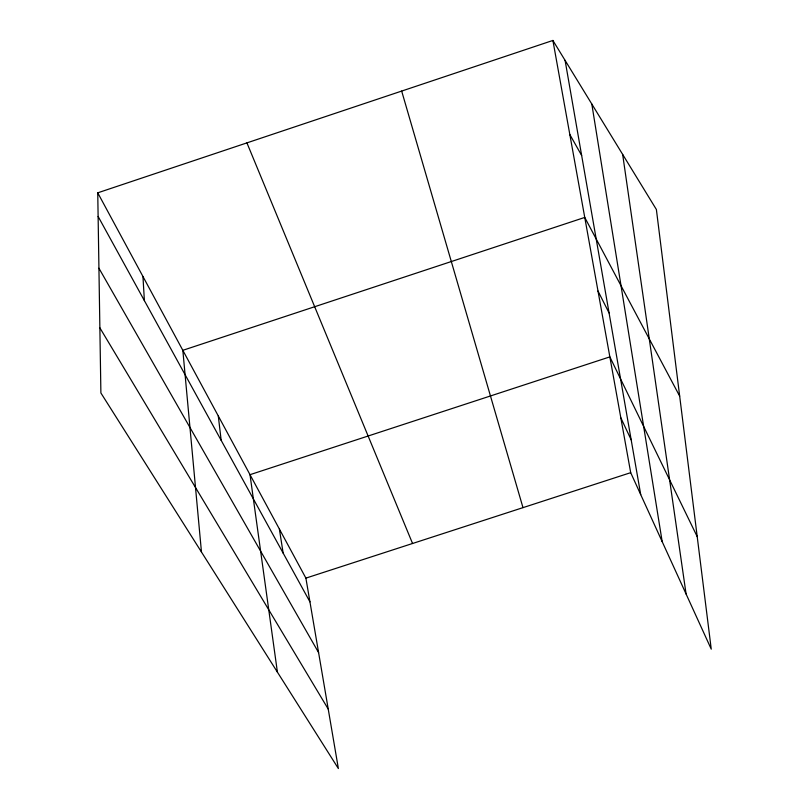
<?xml version="1.0" encoding="UTF-8"?>
<svg xmlns="http://www.w3.org/2000/svg" width="809" height="809" viewBox="0 0 809 809"><rect width="100%" height="100%" fill="white"/><g stroke="black" fill="none" stroke-linecap="round" stroke-linejoin="round"><path stroke-width="1.21" d="M97.747 192.825L305.893 578.122L338.374 768.55L100.892 392.972L97.747 192.825L552.891 40.45L656.382 209.501L711.253 649.152L630.696 472.668L552.891 40.45M305.893 578.122L630.696 472.668M99.871 327.847L328.232 709.099M98.931 268.224L318.594 652.59M569.819 134.516L581.641 155.439M98.122 216.468L309.938 601.845M679.671 396.137L584.745 217.429L182.834 350.317L201.471 552.041M598.003 291.058L609.076 312.962M697.206 536.63L609.855 356.88L250.011 474.681L277.406 672.137M620.816 417.768L631.172 439.833M246.927 142.88L412.56 543.496M401.668 91.073L522.988 507.637M565.087 60.372L640.718 494.633M591.814 104.037L662.177 541.636M279.388 529.066L283.14 553.083M622.657 154.408L686.083 594.008M218.288 415.957L221.17 440.329M142.95 276.496L144.386 300.635"/></g></svg>
